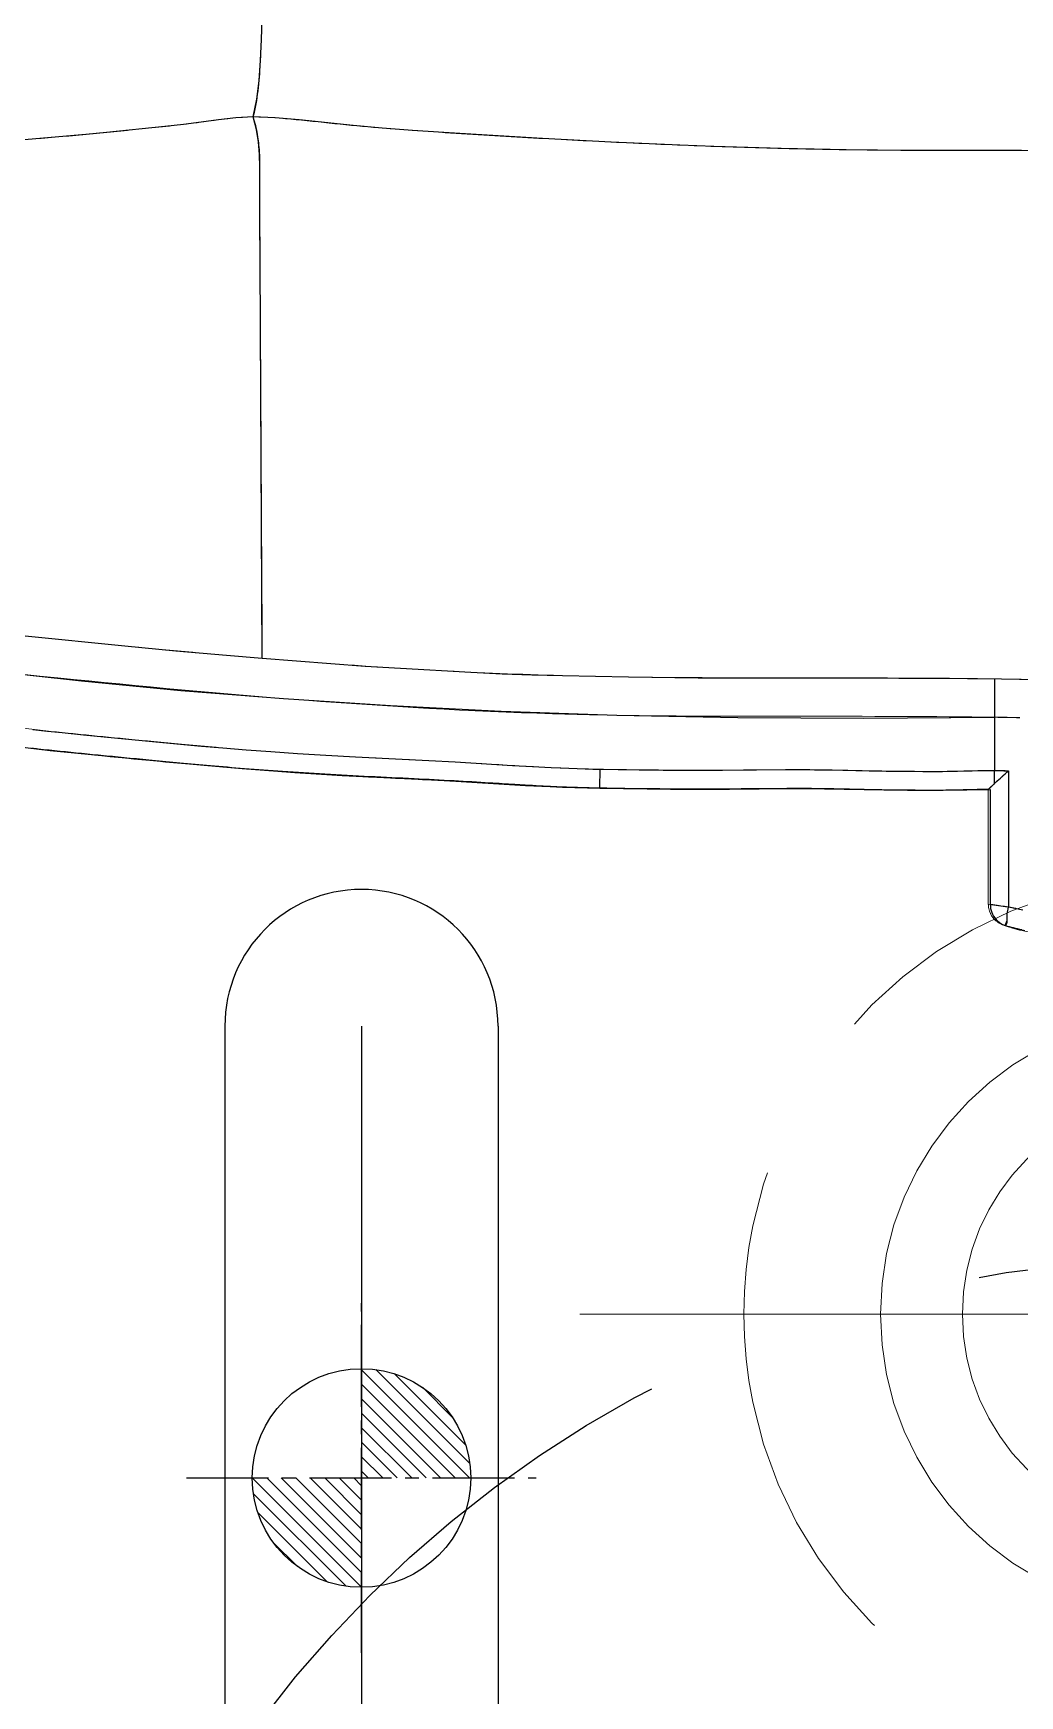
# Model space of a CAD drawing. Header units: inches. Extents: x 133169 to 134399, y -43543 to -42673.
# Drawn here: x 133800.86 to 133818.91, y -42907.29 to -42876.87 of the extents above; entities that cross this region are included whole.
import ezdxf

# ---------------------------------------------------------------- set-up
doc = ezdxf.new("R2010")
doc.units = ezdxf.units.IN
doc.header["$LTSCALE"] = 2
doc.header["$MEASUREMENT"] = 0
for name, pattern in [('CENTER', [50.8, 31.75, -6.35, 6.35, -6.35]), ('CENTER2', [1.125, 0.75, -0.125, 0.125, -0.125]), ('HIDDEN', [9.525, 6.35, -3.175])]:
    doc.linetypes.add(name, pattern=pattern)
doc.layers.get('0').update_dxf_attribs({"linetype": 'CONTINUOUS'})
for name, color, linetype in [('CAV-COR', 1, 'CONTINUOUS'), ('PIN', 4, 'CONTINUOUS'), ('Ru', 8, 'CONTINUOUS')]:
    doc.layers.add(name, color=color, linetype=linetype)
doc.layers.add('PRODUCT', color=1, linetype='CONTINUOUS', lineweight=15)
doc.layers.add('WR', color=122, linetype='HIDDEN', lineweight=18)

# ---------------------------------------------------------------- blocks, each defined once
blk = doc.blocks.new('20160812.091803')
at = {"layer": 'PRODUCT', "linetype": 'ByBlock'}
for p, q in [((-40.37, 25.636), (-40.378, 25.636)), ((-40.37, 25.636), (-40.029, 25.629)), ((-40.395, 18.526), (-42.502, 18.526)), ((-40.394, 18.525), (-40.395, 18.526)), ((-40.292, 18.413), (-40.053, 18.412)), ((-38.375, 18.412), (-40.053, 18.412)), ((-40.056, 18.155), (-42.546, 18.155))]:
    blk.add_line(p, q, dxfattribs=at)
for points, start_tangent, end_tangent in [([(39.557, 18.412), (39.557, 27.25), (39.041, 34.548), (37.914, 42.506), (35.801, 49.328), (30.336, 55.753), (21.681, 60.715), (6, 64.386), (-2.43, 64.551), (-11.478, 63.569), (-18.131, 61.857), (-27.223, 57.635), (-32.887, 52.83), (-36.505, 45.958), (-38.357, 35.556), (-39.014, 26.504), (-39.068, 19.244), (-39.078, 18.412)], (-0.00885, 0.999961), (-0.014743, -0.999891)), ([(-38.375, 18.412), (-38.365, 19.237), (-38.31, 26.483), (-38.066, 30.964), (-37.658, 35.486), (-37.003, 40.756), (-35.836, 45.741), (-32.343, 52.384), (-29.836, 54.887), (-26.847, 57.04), (-17.91, 61.189), (-11.349, 62.878), (-2.402, 63.848), (5.94, 63.685), (21.415, 60.064), (29.894, 55.205), (32.913, 52.317), (35.174, 49.007), (36.4, 45.862), (37.223, 42.373), (38.342, 34.475), (38.853, 27.23), (38.871, 22.543), (38.854, 18.412)], (0.014728, 0.999892), (0.008555, -0.999963)), ([(-28.09, 31.979), (-28.13, 32.509), (-28.196, 33.01), (-28.257, 33.516), (-28.31, 34.026), (-28.412, 35.039), (-28.499, 36.051), (-28.586, 37.051), (-28.664, 38.043), (-28.747, 39.029), (-28.834, 40.008), (-28.922, 40.975), (-29.012, 41.918), (-29.086, 42.84), (-29.12, 43.293), (-29.145, 43.749)], (-0.019053, 0.999818), (-0.033777, 0.999429)), ([(-40.377, 25.636), (-40.271, 27.889), (-40.135, 30.53), (-39.949, 33.003), (-39.725, 35.324), (-39.464, 37.516), (-39.167, 39.59), (-38.957, 40.898)], (0.020737, 0.999785), (0.151218, 0.9885)), ([(-38.71, 40.266), (-38.762, 39.941), (-38.819, 39.584), (-38.88, 39.189), (-38.945, 38.753), (-39.013, 38.272), (-39.084, 37.75), (-39.151, 37.225), (-39.212, 36.74), (-39.266, 36.294), (-39.314, 35.879), (-39.357, 35.481), (-39.397, 35.088), (-39.437, 34.686), (-39.478, 34.259), (-39.523, 33.799), (-39.57, 33.294), (-39.621, 32.735), (-39.673, 32.113), (-39.725, 31.42), (-39.774, 30.652), (-39.818, 29.831), (-39.858, 29.021), (-39.897, 28.284), (-39.936, 27.63), (-39.971, 27.049), (-39.998, 26.525)], (-0.159004, -0.987278), (-0.046853, -0.998902)), ([(-39.64, 36.034), (-39.654, 35.917), (-39.697, 35.517), (-39.737, 35.122), (-39.777, 34.719), (-39.818, 34.292), (-39.863, 33.831), (-39.91, 33.325), (-39.961, 32.765), (-40.013, 32.14), (-40.065, 31.444), (-40.115, 30.672), (-40.159, 29.848), (-40.199, 29.038), (-40.237, 28.303), (-40.276, 27.651), (-40.304, 27.195)], (-0.113425, -0.993547), (-0.059178, -0.998247)), ([(-37.957, 31.815), (-37.702, 31.817), (-37.049, 31.82), (-36.299, 31.824), (-35.495, 31.829), (-34.645, 31.833), (-33.715, 31.838), (-32.723, 31.843), (-31.665, 31.85), (-31.11, 31.852), (-30.538, 31.855), (-29.948, 31.86), (-29.345, 31.86), (-28.729, 31.866), (-28.413, 31.902), (-28.09, 31.979)], (0.999975, 0.007048), (0.953077, 0.302726)), ([(-28.467, 12.441), (-28.563, 13.254), (-28.603, 14.076), (-28.637, 14.897), (-28.667, 15.717), (-28.687, 16.538), (-28.699, 17.36), (-28.705, 19), (-28.698, 20.641), (-28.669, 22.276), (-28.618, 23.908), (-28.546, 25.534), (-28.46, 27.156), (-28.358, 28.772), (-28.298, 29.578), (-28.225, 30.387), (-28.141, 31.196), (-28.09, 31.979)], (-0.174804, 0.984603), (0.025534, 0.999674)), ([(-28.09, 31.979), (-27.612, 31.892), (-27.112, 31.851), (-26.595, 31.83), (-26.066, 31.813), (-24.98, 31.778), (-23.862, 31.754), (-22.709, 31.724), (-21.512, 31.69), (-20.28, 31.656), (-19.022, 31.62), (-17.746, 31.582), (-16.449, 31.544), (-15.794, 31.525), (-15.135, 31.503), (-14.472, 31.478), (-13.813, 31.463)], (0.968557, -0.24879), (0.999959, -0.009088)), ([(-40.304, 27.195), (-40.312, 27.068), (-40.339, 26.541), (-40.359, 26.066), (-40.36, 26.022)], (-0.059178, -0.998247), (-0.032297, -0.999478)), ([(-39.998, 26.525), (-40.018, 26.054), (-40.029, 25.629)], (-0.046853, -0.998902), (-0.018787, -0.999824)), ([(-40.36, 26.022), (-40.37, 25.636)], (-0.032297, -0.999478), (-0.018983, -0.99982)), ([(-40.37, 25.636), (-40.374, 25.387), (-40.379, 25.108), (-40.382, 24.797), (-40.385, 24.45), (-40.387, 24.064), (-40.387, 23.636), (-40.385, 23.173), (-40.382, 22.69), (-40.378, 22.211), (-40.378, 21.763), (-40.384, 21.351), (-40.392, 20.971), (-40.4, 20.627), (-40.404, 20.319), (-40.407, 20.048), (-40.409, 19.803), (-40.41, 19.576), (-40.409, 19.357), (-40.406, 19.142)], (-0.018887, -0.999822), (0.020897, -0.999782)), ([(-40.389, 24.811), (-40.378, 25.636)], (0.009953, 0.99995), (0.015782, 0.999875)), ([(-40.029, 25.629), (-40.033, 25.386)], (-0.018705, -0.999825), (-0.017157, -0.999853)), ([(-40.033, 25.386), (-40.037, 25.115), (-40.041, 24.813)], (-0.017157, -0.999853), (-0.009431, -0.999956)), ([(-40.409, 19.078), (-40.411, 19.941), (-40.398, 20.837), (-40.383, 21.761), (-40.388, 22.726), (-40.393, 23.739), (-40.389, 24.811)], (-0.0107, 0.999943), (0.009953, 0.99995)), ([(-40.041, 24.813), (-40.043, 24.477), (-40.045, 24.102), (-40.046, 23.688), (-40.044, 23.24), (-40.041, 22.769), (-40.037, 22.296), (-40.036, 21.847), (-40.041, 21.431), (-40.049, 21.05), (-40.057, 20.705), (-40.062, 20.396), (-40.065, 20.121), (-40.067, 19.875), (-40.068, 19.65), (-40.068, 19.435), (-40.066, 19.227)], (-0.009431, -0.999956), (0.016306, -0.999867)), ([(-40.066, 19.227), (-40.062, 19.023), (-40.057, 18.82), (-40.053, 18.616), (-40.053, 18.526)], (0.016306, -0.999867), (0.002254, -0.999997)), ([(-40.403, 18.526), (-40.409, 19.078)], (-0.003385, 0.999994), (-0.0107, 0.999943)), ([(-40.406, 19.142), (-40.401, 18.932), (-40.396, 18.727), (-40.394, 18.525)], (0.020897, -0.999782), (0.002063, -0.999998)), ([(-42.893, 18.217), (-42.878, 18.26)], (0.326508, 0.945194), (0.345164, 0.938542)), ([(-42.889, 18.216), (-42.868, 18.28)], (0.230168, 0.973151), (0.388148, 0.921597)), ([(-42.868, 18.28), (-42.747, 18.439), (-42.58, 18.517)], (0.388148, 0.921597), (0.978894, 0.20437)), ([(-42.58, 18.517), (-42.499, 18.526)], (0.978894, 0.20437), (1, 0.000241)), ([(-42.5, 18.526), (-42.518, 18.364), (-42.544, 18.214)], (-0.04967, -0.998766), (-0.124273, -0.992248)), ([(-40.381, 18.507), (-40.394, 18.525)], (-0.642191, 0.766544), (-0.500554, 0.865705)), ([(-40.292, 18.413), (-40.345, 18.47), (-40.381, 18.507)], (-0.674299, 0.738458), (-0.642191, 0.766544)), ([(-40.292, 18.413), (-40.219, 18.333), (-40.139, 18.245)], (0.674284, -0.738472), (0.674812, -0.73799)), ([(-40.054, 18.283), (-40.056, 18.155)], (-0.013309, -0.999911), (-0.017276, -0.999851)), ([(-40.053, 18.412), (-40.054, 18.283)], (-0.006615, -0.999978), (-0.013309, -0.999911)), ([(-40.053, 18.526), (-40.053, 18.412)], (0.002254, -0.999997), (-0.007318, -0.999973)), ([(-39.078, 18.412), (-39.086, 17.95)], (-0.014743, -0.999891), (-0.017618, -0.999845)), ([(-38.38, 18.086), (-38.375, 18.412)], (0.016755, 0.99986), (0.014728, 0.999892)), ([(-43.161, 17.05), (-43.11, 17.312), (-43.065, 17.532), (-43.025, 17.717), (-42.988, 17.875), (-42.953, 18.011), (-42.92, 18.124)], (0.190064, 0.981772), (0.296342, 0.955082)), ([(-42.993, 17.863), (-42.893, 18.217)], (0.228157, 0.973624), (0.326508, 0.945194)), ([(-42.926, 18.066), (-42.963, 17.913)], (-0.233358, -0.972391), (-0.226503, -0.97401)), ([(-42.89, 18.214), (-42.926, 18.066)], (-0.236459, -0.971642), (-0.233358, -0.972391)), ([(-42.92, 18.124), (-42.89, 18.214)], (0.296342, 0.955082), (0.328797, 0.944401)), ([(-42.89, 18.217), (-42.791, 18.181), (-42.68, 18.179)], (-0.183314, -0.983054), (0.997491, -0.070798)), ([(-42.68, 18.179), (-42.546, 18.155)], (0.997491, -0.070798), (0.955903, -0.293682)), ([(-42.546, 18.155), (-42.574, 18.025), (-42.602, 17.894)], (-0.210574, -0.977578), (-0.206785, -0.978386)), ([(-42.544, 18.214), (-42.546, 18.155)], (-0.124273, -0.992248), (0.054304, -0.998524)), ([(-40.139, 18.245), (-40.056, 18.155)], (0.674812, -0.73799), (0.680218, -0.73301)), ([(-38.386, 17.764), (-38.38, 18.086)], (0.018708, 0.999825), (0.016755, 0.99986))]:
    blk.add_spline(points, degree=3, dxfattribs=dict(at, start_tangent=start_tangent, end_tangent=end_tangent))
blk = doc.blocks.new('20160224.151412')
at = {"layer": 'WR', "linetype": 'CENTER', "ltscale": 10}
for p, q in [((0, -11), (0, 11)), ((-11, 0), (11, 0))]:
    blk.add_line(p, q, dxfattribs=at)
at = {"layer": 'WR', "linetype": 'HIDDEN', "ltscale": 0.5}
for radius in [8, 5.5, 4]:
    blk.add_circle((0, 0), radius, dxfattribs=at)

msp = doc.modelspace()

# ---------------------------------------------------------------- hatches: boundary and pattern name
at = {"layer": 'PIN', "linetype": 'Continuous'}
h = msp.add_hatch(dxfattribs=at)
h.set_pattern_fill('ANSI31', color=153, scale=1.5, angle=90, style=0)
h.set_pattern_definition([(135, (134012.14606, -42917.54546), (-0.13258252, -0.13258252), [])])
h.paths.add_polyline_path([(133806.864, -42903.306), (133804.864, -42903.306, 0.414214), (133806.864, -42905.306)])
h.paths.add_polyline_path([(133806.864, -42901.306), (133806.864, -42903.306), (133808.864, -42903.306, 0.414214)])

# ---------------------------------------------------------------- linework, layer by layer
at = {"color": 8, "linetype": 'HIDDEN'}
msp.add_circle((133821.864, -42920.306), 21, dxfattribs=at)
at = {"layer": 'CAV-COR', "linetype": 'ByBlock'}
for p, q in [((133805.032, -42876.978), (133805.087, -42875.248)), ((133801.818, -42878.718), (133799.781, -42878.894)), ((133811.432, -42878.857), (133810.18, -42878.792)), ((133812.691, -42878.914), (133811.432, -42878.857)), ((133818.943, -42879.009), (133817.937, -42879.011)), ((133805.01, -42881.042), (133805.004, -42880.275)), ((133805.049, -42888.304), (133805.01, -42881.042)), ((133800.708, -42887.895), (133802.53, -42888.077)), ((133802.53, -42888.077), (133803.464, -42888.165)), ((133803.464, -42888.165), (133804.391, -42888.248)), ((133804.391, -42888.248), (133805.049, -42888.304)), ((133811.75, -42888.644), (133813.03, -42888.661)), ((133813.03, -42888.661), (133813.698, -42888.663)), ((133813.698, -42888.663), (133814.933, -42888.661)), ((133814.933, -42888.661), (133816.698, -42888.666)), ((133818.452, -42888.681), (133818.452, -42890.359)), ((133818.58, -42888.683), (133819.82, -42888.706)), ((133818.914, -42889.392), (133818.452, -42889.384)), ((133800.849, -42889.605), (133801.119, -42889.635)), ((133801.119, -42889.635), (133801.383, -42889.663)), ((133801.383, -42889.663), (133801.776, -42889.703)), ((133801.776, -42889.703), (133803.228, -42889.844)), ((133803.228, -42889.844), (133803.936, -42889.91)), ((133803.936, -42889.91), (133804.329, -42889.944)), ((133804.329, -42889.944), (133804.751, -42889.978)), ((133804.751, -42889.978), (133805.205, -42890.013)), ((133805.205, -42890.013), (133805.693, -42890.047)), ((133805.693, -42890.047), (133806.212, -42890.08)), ((133806.212, -42890.08), (133806.758, -42890.11)), ((133806.758, -42890.11), (133808.097, -42890.177)), ((133802.855, -42890.158), (133803.987, -42890.263)), ((133803.987, -42890.263), (133804.683, -42890.322)), ((133804.683, -42890.322), (133805.334, -42890.372)), ((133808.097, -42890.177), (133808.58, -42890.202)), ((133809.996, -42890.287), (133810.339, -42890.304)), ((133811.228, -42890.676), (133811.235, -42890.335)), ((133811.565, -42890.34), (133811.946, -42890.346)), ((133811.946, -42890.346), (133812.387, -42890.349)), ((133812.387, -42890.349), (133813.034, -42890.351)), ((133813.034, -42890.351), (133813.471, -42890.351)), ((133813.471, -42890.351), (133814.72, -42890.342)), ((133815.159, -42890.343), (133815.433, -42890.347)), ((133815.433, -42890.347), (133816.159, -42890.362)), ((133816.159, -42890.362), (133816.468, -42890.368)), ((133816.468, -42890.368), (133816.655, -42890.37)), ((133816.655, -42890.37), (133817.141, -42890.374)), ((133817.141, -42890.374), (133817.358, -42890.374)), ((133817.358, -42890.374), (133817.499, -42890.374)), ((133817.499, -42890.374), (133817.637, -42890.372)), ((133817.637, -42890.372), (133817.773, -42890.369)), ((133817.773, -42890.369), (133818.045, -42890.362)), ((133818.384, -42890.358), (133818.495, -42890.359)), ((133818.451, -42890.598), (133818.452, -42890.359)), ((133818.495, -42890.359), (133818.624, -42890.361)), ((133818.624, -42890.361), (133818.709, -42890.362)), ((133818.709, -42890.362), (133818.709, -42892.852)), ((133808.028, -42890.522), (133808.495, -42890.546)), ((133808.495, -42890.546), (133809.864, -42890.63)), ((133809.864, -42890.63), (133810.318, -42890.653)), ((133811.228, -42890.676), (133811.228, -42890.683)), ((133811.228, -42890.683), (133811.66, -42890.69)), ((133811.66, -42890.69), (133812.091, -42890.695)), ((133812.091, -42890.695), (133812.522, -42890.697)), ((133812.522, -42890.697), (133813.168, -42890.698)), ((133813.168, -42890.698), (133813.601, -42890.697)), ((133815.34, -42890.691), (133816.427, -42890.712)), ((133816.427, -42890.712), (133816.86, -42890.717)), ((133817.942, -42890.713), (133818.374, -42890.705)), ((133818.374, -42890.705), (133818.374, -42892.812)), ((133818.43, -42890.617), (133818.379, -42890.664)), ((133818.374, -42892.809), (133818.398, -42892.811)), ((133818.398, -42892.811), (133818.565, -42892.832)), ((133818.709, -42892.852), (133818.97, -42892.908)), ((133818.632, -42893.191), (133818.665, -42893.203)), ((133818.665, -42893.203), (133818.704, -42893.214)), ((133818.704, -42893.214), (133818.825, -42893.242)), ((133818.825, -42893.242), (133819.008, -42893.284))]:
    msp.add_line(p, q, dxfattribs=at)
for points in [[(133804.885, -42878.396), (133804.951, -42878.073), (133804.991, -42877.728), (133805.016, -42877.363), (133805.032, -42876.978)], [(133803.268, -42878.571), (133802.195, -42878.682), (133801.818, -42878.718)], [(133804.885, -42878.396), (133804.562, -42878.414), (133804.248, -42878.449), (133803.932, -42878.492), (133803.606, -42878.533), (133803.268, -42878.571)], [(133805.006, -42879.315), (133805, -42879.083), (133804.981, -42878.853), (133804.944, -42878.624), (133804.885, -42878.396)], [(133806.71, -42878.553), (133805.726, -42878.452), (133805.286, -42878.415), (133804.885, -42878.396)], [(133810.18, -42878.792), (133808.962, -42878.721), (133808.37, -42878.682), (133807.798, -42878.643), (133807.245, -42878.6), (133806.71, -42878.553)], [(133817.937, -42879.011), (133816.869, -42879.008), (133816.31, -42879.004), (133815.735, -42878.997), (133815.148, -42878.987), (133814.548, -42878.974), (133813.935, -42878.957), (133813.316, -42878.937), (133812.691, -42878.914)], [(133805.004, -42880.275), (133805.003, -42880.029), (133805.003, -42879.786), (133805.006, -42879.315)], [(133805.049, -42888.304), (133806.305, -42888.402), (133806.932, -42888.446), (133807.58, -42888.486)], [(133799.966, -42888.522), (133801.742, -42888.719), (133803.556, -42888.893), (133805.44, -42889.043), (133807.397, -42889.17), (133809.424, -42889.273), (133811.541, -42889.346), (133813.755, -42889.388), (133816.059, -42889.401), (133818.452, -42889.384)], [(133807.58, -42888.486), (133808.868, -42888.558), (133809.442, -42888.586), (133809.985, -42888.607), (133810.545, -42888.621), (133811.75, -42888.644)], [(133816.698, -42888.666), (133817.958, -42888.674), (133818.58, -42888.683)], [(133799.762, -42889.823), (133800.244, -42889.883), (133800.713, -42889.939), (133801.168, -42889.989), (133801.61, -42890.034), (133802.855, -42890.158)], [(133805.334, -42890.372), (133805.643, -42890.394), (133806.23, -42890.431)], [(133806.23, -42890.431), (133806.51, -42890.447), (133808.028, -42890.522)], [(133808.58, -42890.202), (133809.628, -42890.266), (133809.996, -42890.287)], [(133810.339, -42890.304), (133810.501, -42890.312), (133810.658, -42890.318), (133810.81, -42890.323), (133810.957, -42890.328), (133811.098, -42890.332), (133811.565, -42890.34)], [(133814.72, -42890.342), (133814.87, -42890.342), (133815.017, -42890.342), (133815.159, -42890.343)], [(133818.045, -42890.362), (133818.18, -42890.36), (133818.248, -42890.359), (133818.316, -42890.358), (133818.384, -42890.358)], [(133818.56, -42890.499), (133818.619, -42890.445), (133818.649, -42890.417), (133818.679, -42890.39), (133818.709, -42890.362)], [(133810.318, -42890.653), (133810.545, -42890.663), (133810.772, -42890.671), (133811, -42890.678), (133811.228, -42890.683)], [(133813.601, -42890.697), (133814.687, -42890.689), (133814.905, -42890.688), (133815.123, -42890.688), (133815.34, -42890.691)], [(133816.86, -42890.717), (133817.077, -42890.718), (133817.293, -42890.718), (133817.51, -42890.717), (133817.942, -42890.713)], [(133818.379, -42890.664), (133818.366, -42890.676), (133818.356, -42890.685), (133818.348, -42890.693), (133818.342, -42890.697)], [(133818.43, -42890.617), (133818.476, -42890.574), (133818.503, -42890.55), (133818.531, -42890.525), (133818.56, -42890.499)], [(133818.374, -42892.812), (133818.376, -42892.849), (133818.381, -42892.884), (133818.389, -42892.92), (133818.401, -42892.955), (133818.416, -42892.989), (133818.434, -42893.022), (133818.456, -42893.054), (133818.48, -42893.083), (133818.506, -42893.11), (133818.535, -42893.134), (133818.566, -42893.156), (133818.598, -42893.175), (133818.632, -42893.191)], [(133818.565, -42892.832), (133818.636, -42892.841), (133818.709, -42892.852)], [(133818.683, -42893.026), (133818.685, -42892.986), (133818.691, -42892.943), (133818.699, -42892.898), (133818.709, -42892.852)], [(133818.647, -42893.195), (133818.649, -42893.192), (133818.654, -42893.182), (133818.66, -42893.167), (133818.667, -42893.148), (133818.676, -42893.125)], [(133818.676, -42893.125), (133818.683, -42893.097), (133818.684, -42893.064), (133818.683, -42893.026)]]:
    msp.add_lwpolyline(points, dxfattribs=at)
at = {"layer": 'PIN', "color": 153, "linetype": 'CENTER2'}
for p, q in [((133806.864, -42906.506), (133806.864, -42900.106)), ((133803.664, -42903.306), (133810.064, -42903.306))]:
    msp.add_line(p, q, dxfattribs=at)
at = {"layer": 'PIN', "color": 153, "linetype": 'Continuous'}
msp.add_circle((133806.864, -42903.306), 2, dxfattribs=at)
at = {"layer": 'Ru', "linetype": 'ByBlock'}
for p, q in [((133804.364, -42895.035), (133804.364, -42917.306)), ((133809.364, -42895.035), (133809.364, -42917.306))]:
    msp.add_line(p, q, dxfattribs=at)
at = {"layer": 'Ru', "linetype": 'CENTER', "ltscale": 0.2}
msp.add_line((133806.864, -42895.035), (133806.864, -42920.306), dxfattribs=at)
at = {"layer": 'Ru', "linetype": 'ByBlock'}
msp.add_arc((133806.864, -42895.035), 2.5, 0, 180, dxfattribs=at)

# ---------------------------------------------------------------- block references
at = {"layer": 'PRODUCT', "linetype": 'ByBlock', "rotation": 90}
msp.add_blockref('20160812.091803', (133836.864, -42850.306), dxfattribs=at)
at = {"layer": 'WR', "xscale": -1}
msp.add_blockref('20160224.151412', (133821.864, -42900.306), dxfattribs=at)

doc.saveas('drawing.dxf')
